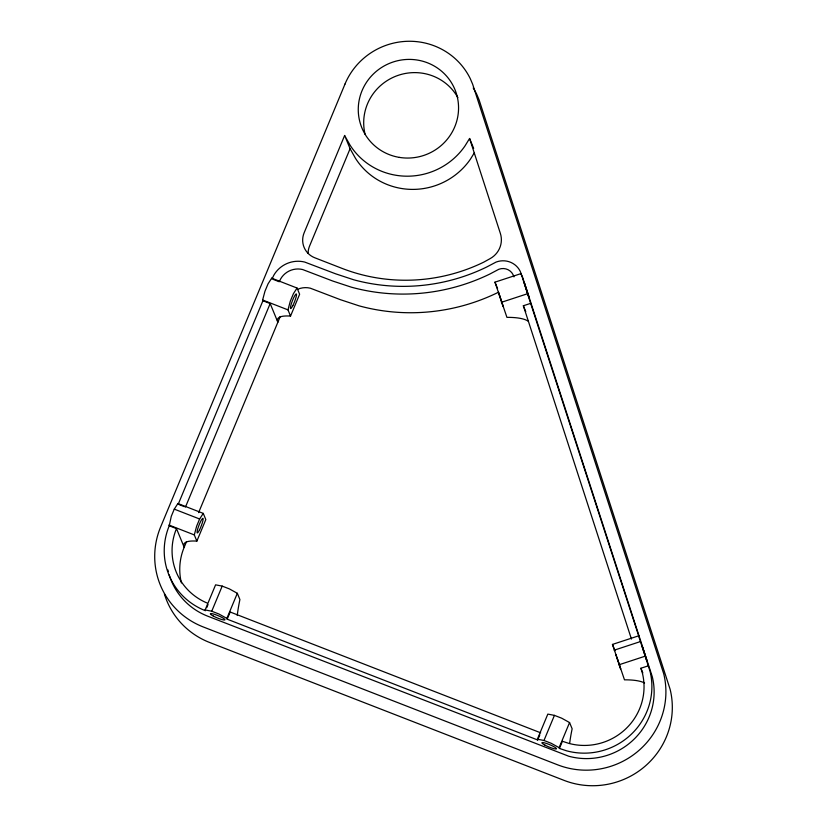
<?xml version="1.0" encoding="UTF-8"?>
<svg xmlns="http://www.w3.org/2000/svg" width="827" height="827" viewBox="0 0 827 827"><rect width="100%" height="100%" fill="white"/><g stroke="black" fill="none" stroke-linecap="round" stroke-linejoin="round"><path stroke-width="1.24" d="M237.266 615.505A123.099 18.401 -68.7 0 1 239.902 599.544L237.328 593.3L229.441 588.927L222.194 586.105L215.589 584.844L205.137 609.954L205.458 610.729A66.842 65.292 -22.4 0 1 169.246 525.786L171.282 516.306L174.27 509.132L177.898 503.509L203.256 513.381L205.82 519.594L196.857 541.116A123.099 18.835 22.6 0 0 184.183 547.267A58.975 57.611 -22.4 0 0 181.402 582.932M196.857 541.116L194.304 534.904L196.64 526.179L199.627 519.005L203.256 513.381M262.614 299.994L264.96 291.269L268.072 283.795L271.701 278.172L297.058 288.044L299.622 294.257L290.535 316.079A123.099 18.835 22.6 0 0 277.862 322.22L270.171 303.561L262.924 300.749L262.614 299.994L287.972 309.867L290.535 316.079M287.972 309.867L290.318 301.131L293.43 293.657L297.058 288.044M262.924 300.749L178.208 504.263L177.898 503.509M185.455 507.085L270.171 303.561M344.642 135.483L304.14 232.79A19.662 19.207 -22.4 0 0 314.787 257.776L341.964 268.351A174.952 170.9 -22.4 0 0 483.754 262.149L490.132 258.624A21.636 21.14 -22.4 0 0 500.366 233.421L469.581 138.471L465.001 145.924A68.827 67.225 -22.4 0 1 349.976 145.025L344.642 135.483L350.09 148.705L355.434 158.246A68.827 67.225 -22.4 0 0 470.449 159.135L474.347 152.788M186.54 541.602L184.183 547.267L176.492 528.608L169.246 525.786M198.594 512.647L280.25 316.483M350.09 148.705L309.587 246.012A19.662 19.207 -22.4 0 0 308.109 253.413M206.74 607.659L208.011 604.578M205.137 609.954L211.743 611.215L222.194 586.105M539.824 734.862L537.695 739.989L227.198 619.185L226.877 618.41L237.328 593.3M227.198 619.185L230.175 612.011L540.682 732.815M537.695 739.989L537.374 739.214L547.825 714.104L554.431 715.365L561.678 718.187L569.565 722.56L572.139 728.804A123.099 18.401 -68.7 0 0 569.741 742.77M537.374 739.214L543.98 740.475L554.431 715.365M644.574 682.988A123.099 26.257 -18 0 0 624.488 679.835L612.456 644.429L638.599 635.849L650.022 671.204A66.822 65.281 -22.4 0 1 566.495 750.792L559.434 748.445L559.114 747.67L569.565 722.56M559.434 748.445L562.422 741.271L568.707 743.349A58.944 57.59 -22.4 0 0 642.393 673.137L640.904 668.247L648.378 665.797M528.412 321.341A123.099 26.257 -18 0 0 506.93 317.361L494.959 282.162L521.103 273.582L521.444 274.409L520.152 271.184A19.383 18.938 -22.4 0 0 496.117 262.066L486.596 267.059A186.768 182.447 -22.4 0 1 353.605 279.743L335.524 273.778L304.656 262.045A27.498 26.857 -22.4 0 0 273.851 275.153L272.011 278.926L271.701 278.172M501.369 302.32L527.512 293.74L638.92 636.625L638.599 635.849M631.446 639.075L523.346 305.763L530.82 303.313M614.182 650.187L640.325 641.607M618.916 664.805L645.07 656.214M273.044 279.33L279.247 281.749L280.663 278.895A19.621 19.166 -22.4 0 1 302.641 269.54L332.723 281.025L351.392 287.186A194.634 190.138 -22.4 0 0 489.987 273.964L498.826 269.282A11.506 11.237 -22.4 0 1 513.081 274.688L513.981 276.869M179.242 504.666L184.421 506.682M174.27 509.132L199.627 519.005M168.935 525.031L194.304 534.904M211.743 611.215L218.99 614.037L226.877 618.41M543.98 740.475L551.227 743.297L559.114 747.67M469.581 138.471L473.664 148.384M523.346 305.763L525.755 311.593M494.959 282.162L497.554 288.458M640.904 668.247L642.827 672.909M612.456 644.429L615.03 650.673M616.001 654.664L616.456 655.935M499.094 294.009L498.443 292.179L503.085 306.476L502.547 304.553M499.301 294.608L500.004 296.697M616.859 657.093L617.314 658.447M617.562 659.181L618.069 660.711M500.252 297.451L500.769 299.002M618.317 662.262L620.643 668.96L620.105 667.038M617.8 660.701L618.058 661.486M527.512 293.74L521.103 273.582M501.028 299.787L501.513 301.317M618.575 662.272L619.072 663.802M617.552 659.936L616.642 657.093M619.309 664.526L619.93 666.49M501.751 302.041L502.371 304.005M616.446 656.483L615.898 654.664M169.246 574.941A66.842 65.292 -22.4 0 0 207.701 616.177L568.738 756.229A66.822 65.281 -22.4 0 0 652.265 676.641L522.395 276.621A19.383 18.938 -22.4 0 0 520.969 274.233M168.336 571.653A66.842 65.292 -22.4 0 1 167.943 569.979M207.029 602.986A58.975 57.611 -22.4 0 1 176.492 528.608M473.22 87.993A68.806 67.214 -22.4 0 1 476.662 94.133L479.05 99.747L670.118 689.284A78.637 76.818 -22.4 0 1 644.957 766.329A78.637 76.818 -22.4 0 1 564.086 780.388L209.634 642.486A78.637 76.818 -22.4 0 1 164.387 593.982M497.678 292.624A194.634 190.138 -22.4 0 1 359.083 305.845L340.414 299.684L310.332 288.199A19.621 19.166 -22.4 0 0 297.792 289.233M365.1 134.336A50.323 49.165 -22.4 0 1 395.792 76.218A50.323 49.165 -22.4 0 1 457.889 97.617M524.328 282.948L529.228 297.896L524.359 282.989M641.886 645.432L646.786 660.38L641.886 645.432M345.004 84.065L160.624 526.995A78.637 76.818 -22.4 0 0 203.215 626.938L557.677 764.841A78.637 76.818 -22.4 0 0 638.537 750.782A78.637 76.818 -22.4 0 0 663.709 673.736L472.641 84.199L470.243 78.586A68.827 67.225 -22.4 0 0 406.481 41.329A68.827 67.225 -22.4 0 0 344.983 84.054M399.348 157.388A50.323 49.165 -22.4 0 0 455.656 91.415A50.323 49.165 -22.4 0 0 370.207 77.387A50.323 49.165 -22.4 0 0 399.348 157.388M292.841 305.597A7.867 1.178 -68.7 0 0 296.366 293.957A7.867 1.178 -68.7 0 0 291.197 304.212A7.867 1.178 -68.7 0 0 292.841 305.597M199.565 529.766A7.867 1.178 -68.7 0 0 202.956 518.322A7.867 1.178 -68.7 0 0 197.746 528.835A7.867 1.178 -68.7 0 0 199.565 529.766M213.314 616.063A7.867 1.199 22.6 0 0 224.913 619.878A7.867 1.199 22.6 0 0 214.844 614.44A7.867 1.199 22.6 0 0 213.314 616.063M544.838 745.044A7.867 1.199 22.6 0 0 556.426 748.859A7.867 1.199 22.6 0 0 546.358 743.421A7.867 1.199 22.6 0 0 544.838 745.044"/></g></svg>
